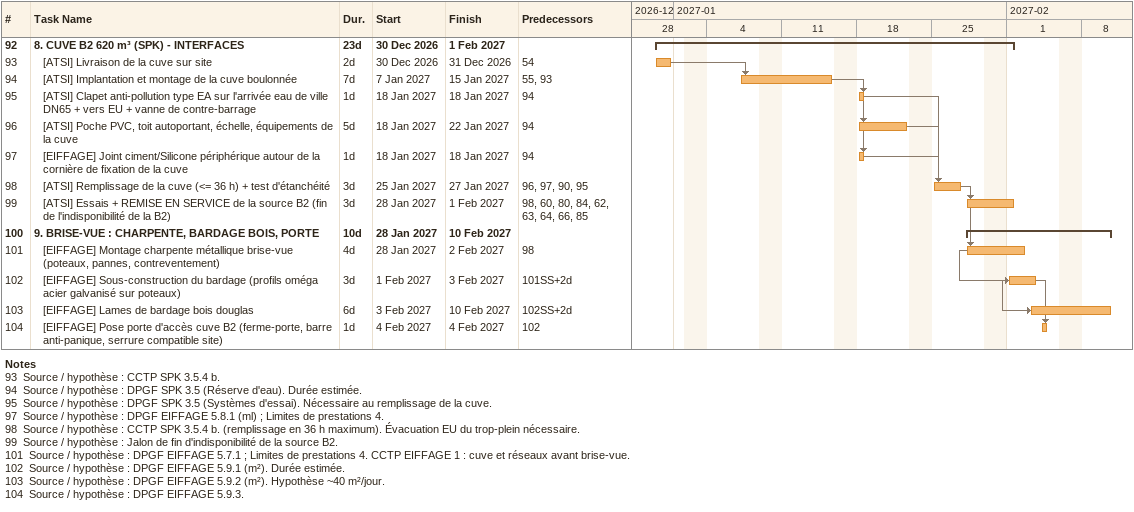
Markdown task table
| ID | Level | Task | Duration | Start | Finish | Predecessors |
|---|---|---|---|---|---|---|
| 92 | 1 | **8. CUVE B2 620 m³ (SPK) - INTERFACES** | 23d | 2026-12-30 | 2027-02-01 |  |
| 93 | 2 | [ATSI] Livraison de la cuve sur site | 2d | 2026-12-30 | 2026-12-31 | 54 |
| 94 | 2 | [ATSI] Implantation et montage de la cuve boulonnée | 7d | 2027-01-07 | 2027-01-15 | 55, 93 |
| 95 | 2 | [ATSI] Clapet anti-pollution type EA sur l'arrivée eau de ville DN65 + vers EU + vanne de contre-barrage | 1d | 2027-01-18 | 2027-01-18 | 94 |
| 96 | 2 | [ATSI] Poche PVC, toit autoportant, échelle, équipements de la cuve | 5d | 2027-01-18 | 2027-01-22 | 94 |
| 97 | 2 | [EIFFAGE] Joint ciment/Silicone périphérique autour de la cornière de fixation de la cuve | 1d | 2027-01-18 | 2027-01-18 | 94 |
| 98 | 2 | [ATSI] Remplissage de la cuve (<= 36 h) + test d'étanchéité | 3d | 2027-01-25 | 2027-01-27 | 96, 97, 90, 95 |
| 99 | 2 | [ATSI] Essais + REMISE EN SERVICE de la source B2 (fin de l'indisponibilité de la B2) | 3d | 2027-01-28 | 2027-02-01 | 98, 60, 80, 84, 62, 63, 64, 66, 85 |
| 100 | 1 | **9. BRISE-VUE : CHARPENTE, BARDAGE BOIS, PORTE** | 10d | 2027-01-28 | 2027-02-10 |  |
| 101 | 2 | [EIFFAGE] Montage charpente métallique brise-vue (poteaux, pannes, contreventement) | 4d | 2027-01-28 | 2027-02-02 | 98 |
| 102 | 2 | [EIFFAGE] Sous-construction du bardage (profils oméga acier galvanisé sur poteaux) | 3d | 2027-02-01 | 2027-02-03 | 101SS+2d |
| 103 | 2 | [EIFFAGE] Lames de bardage bois douglas | 6d | 2027-02-03 | 2027-02-10 | 102SS+2d |
| 104 | 2 | [EIFFAGE] Pose porte d'accès cuve B2 (ferme-porte, barre anti-panique, serrure compatible site) | 1d | 2027-02-04 | 2027-02-04 | 102 |

Notes
- 93: Source / hypothèse : CCTP SPK 3.5.4 b.
- 94: Source / hypothèse : DPGF SPK 3.5 (Réserve d'eau). Durée estimée.
- 95: Source / hypothèse : DPGF SPK 3.5 (Systèmes d'essai). Nécessaire au remplissage de la cuve.
- 97: Source / hypothèse : DPGF EIFFAGE 5.8.1 (ml) ; Limites de prestations 4.
- 98: Source / hypothèse : CCTP SPK 3.5.4 b. (remplissage en 36 h maximum). Évacuation EU du trop-plein nécessaire.
- 99: Source / hypothèse : Jalon de fin d'indisponibilité de la source B2.
- 101: Source / hypothèse : DPGF EIFFAGE 5.7.1 ; Limites de prestations 4. CCTP EIFFAGE 1 : cuve et réseaux avant brise-vue.
- 102: Source / hypothèse : DPGF EIFFAGE 5.9.1 (m²). Durée estimée.
- 103: Source / hypothèse : DPGF EIFFAGE 5.9.2 (m²). Hypothèse ~40 m²/jour.
- 104: Source / hypothèse : DPGF EIFFAGE 5.9.3.
